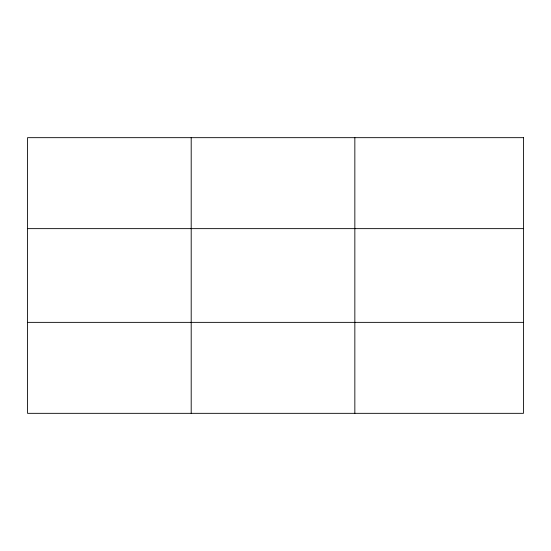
<?xml version="1.0" encoding="UTF-8"?>
<svg xmlns="http://www.w3.org/2000/svg" width="551" height="551" viewBox="0 0 551 551"><rect width="100%" height="100%" fill="white"/><g stroke="black" fill="none" stroke-linecap="round" stroke-linejoin="round"><path stroke-width="0.83" d="M191.197 413.333L191.197 137.667M354.844 413.333L354.844 137.667M27.55 228.637L523.45 228.637M27.55 322.363L523.45 322.363M523.45 137.667L523.45 413.333L27.55 413.333L27.55 137.667L523.45 137.667"/></g></svg>
